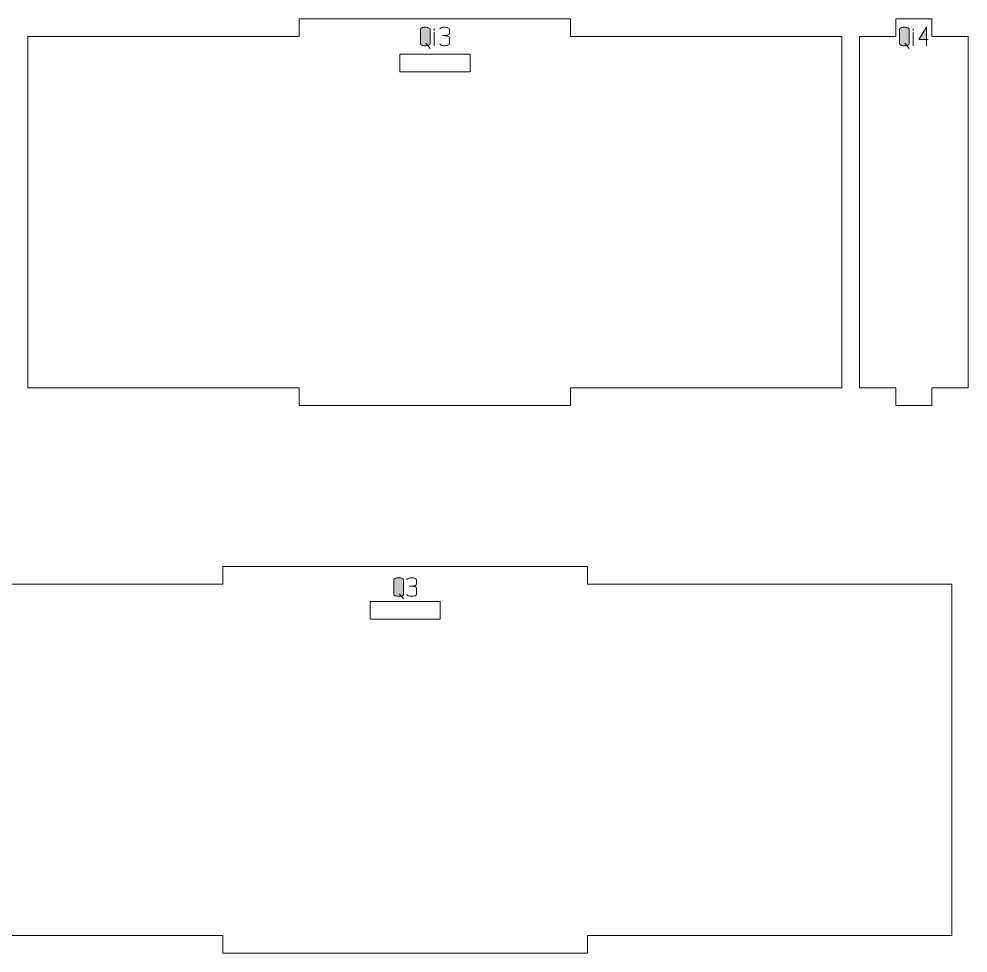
# Model space of a CAD drawing. Header units: centimetres. Extents: x -250 to 250, y -508 to 508.
# Drawn here: x 36.34 to 52.54, y 130.65 to 146.6 of the extents above; entities that cross this region are included whole.
import ezdxf

# ---------------------------------------------------------------- set-up
doc = ezdxf.new("R2010")
doc.units = ezdxf.units.CM
doc.header["$MEASUREMENT"] = 0
doc.layers.add('Capa 1', color=7, linetype='Continuous')

msp = doc.modelspace()

# ---------------------------------------------------------------- hatches: boundary and pattern name
at = {"layer": 'Capa 1', "true_color": 0x3e4095}
h = msp.add_hatch(color=175, dxfattribs=at)
edge = h.paths.add_edge_path()
edge.add_spline(control_points=[(43.18864, 146.18107), (43.18864, 146.17129), (43.19651, 146.16296), (43.21226, 146.15608), (43.228, 146.1492), (43.24765, 146.14576), (43.27119, 146.14576), (43.29473, 146.14576), (43.31438, 146.1492), (43.33012, 146.15608), (43.34587, 146.16296), (43.35374, 146.17129), (43.35374, 146.18107), (43.35374, 146.18107), (43.35374, 146.42689), (43.35374, 146.42689), (43.35374, 146.43667), (43.34587, 146.445), (43.33012, 146.45188), (43.31438, 146.45876), (43.29473, 146.4622), (43.27119, 146.4622), (43.24765, 146.4622), (43.228, 146.45876), (43.21226, 146.45188), (43.19651, 146.445), (43.18864, 146.43667), (43.18864, 146.42689), (43.18864, 146.42689), (43.18864, 146.18107), (43.18864, 146.18107)], knot_values=[0, 0, 0, 0, 0.1, 0.1, 0.1, 0.2, 0.2, 0.2, 0.3, 0.3, 0.3, 0.4, 0.4, 0.4, 0.5, 0.5, 0.5, 0.6, 0.6, 0.6, 0.7, 0.7, 0.7, 0.8, 0.8, 0.8, 0.9, 0.9, 0.9, 1, 1, 1, 1], degree=3, periodic=1)
h = msp.add_hatch(color=175, dxfattribs=at)
edge = h.paths.add_edge_path()
edge.add_spline(control_points=[(43.35374, 146.18107), (43.35374, 146.17129), (43.34587, 146.16296), (43.33012, 146.15608), (43.31438, 146.1492), (43.29473, 146.14576), (43.27119, 146.14576), (43.24765, 146.14576), (43.228, 146.1492), (43.21226, 146.15608), (43.19651, 146.16296), (43.18864, 146.17129), (43.18864, 146.18107), (43.18864, 146.18107), (43.18864, 146.42689), (43.18864, 146.42689), (43.18864, 146.43667), (43.19651, 146.445), (43.21226, 146.45188), (43.228, 146.45876), (43.24765, 146.4622), (43.27119, 146.4622), (43.29473, 146.4622), (43.31438, 146.45876), (43.33012, 146.45188), (43.34587, 146.445), (43.35374, 146.43667), (43.35374, 146.42689), (43.35374, 146.42689), (43.35374, 146.18107), (43.35374, 146.18107)], knot_values=[0, 0, 0, 0, 0.1, 0.1, 0.1, 0.2, 0.2, 0.2, 0.3, 0.3, 0.3, 0.4, 0.4, 0.4, 0.5, 0.5, 0.5, 0.6, 0.6, 0.6, 0.7, 0.7, 0.7, 0.8, 0.8, 0.8, 0.9, 0.9, 0.9, 1, 1, 1, 1], degree=3, periodic=1)
h = msp.add_hatch(color=175, dxfattribs=at)
edge = h.paths.add_edge_path()
edge.add_spline(control_points=[(43.60139, 146.14576), (43.57785, 146.14576), (43.5582, 146.1492), (43.54246, 146.15608), (43.52671, 146.16296), (43.51884, 146.17129), (43.51884, 146.18107), (43.51884, 146.17129), (43.52671, 146.16296), (43.54246, 146.15608), (43.5582, 146.1492), (43.57785, 146.14576), (43.60139, 146.14576), (43.62493, 146.14576), (43.64458, 146.1492), (43.66032, 146.15608), (43.67607, 146.16296), (43.68394, 146.17129), (43.68394, 146.18107), (43.68394, 146.18107), (43.68394, 146.28426), (43.68394, 146.28426), (43.68394, 146.29252), (43.67828, 146.2997), (43.66697, 146.30581), (43.65566, 146.31193), (43.62249, 146.31606), (43.56745, 146.3182), (43.62218, 146.32156), (43.65505, 146.32554), (43.66605, 146.33012), (43.67706, 146.33471), (43.68302, 146.3422), (43.68394, 146.35259), (43.68394, 146.35259), (43.68394, 146.42689), (43.68394, 146.42689), (43.68394, 146.43667), (43.67607, 146.445), (43.66032, 146.45188), (43.64458, 146.45876), (43.62493, 146.4622), (43.60139, 146.4622), (43.57785, 146.4622), (43.5582, 146.45876), (43.54246, 146.45188), (43.52671, 146.445), (43.51884, 146.43667), (43.51884, 146.42689), (43.51884, 146.43667), (43.52671, 146.445), (43.54246, 146.45188), (43.5582, 146.45876), (43.57785, 146.4622), (43.60139, 146.4622), (43.62493, 146.4622), (43.64458, 146.45876), (43.66032, 146.45188), (43.67607, 146.445), (43.68394, 146.43667), (43.68394, 146.42689), (43.68394, 146.42689), (43.68394, 146.35259), (43.68394, 146.35259), (43.68302, 146.3422), (43.67706, 146.33471), (43.66605, 146.33012), (43.65505, 146.32554), (43.62218, 146.32156), (43.56745, 146.3182), (43.62249, 146.31606), (43.65566, 146.31193), (43.66697, 146.30581), (43.67828, 146.2997), (43.68394, 146.29252), (43.68394, 146.28426), (43.68394, 146.28426), (43.68394, 146.18107), (43.68394, 146.18107), (43.68394, 146.17129), (43.67607, 146.16296), (43.66032, 146.15608), (43.64458, 146.1492), (43.62493, 146.14576), (43.60139, 146.14576)], knot_values=[0, 0, 0, 0, 0.03571429, 0.03571429, 0.03571429, 0.07142857, 0.07142857, 0.07142857, 0.10714286, 0.10714286, 0.10714286, 0.14285714, 0.14285714, 0.14285714, 0.17857143, 0.17857143, 0.17857143, 0.21428571, 0.21428571, 0.21428571, 0.25, 0.25, 0.25, 0.28571429, 0.28571429, 0.28571429, 0.32142857, 0.32142857, 0.32142857, 0.35714286, 0.35714286, 0.35714286, 0.39285714, 0.39285714, 0.39285714, 0.42857143, 0.42857143, 0.42857143, 0.46428571, 0.46428571, 0.46428571, 0.5, 0.5, 0.5, 0.53571429, 0.53571429, 0.53571429, 0.57142857, 0.57142857, 0.57142857, 0.60714286, 0.60714286, 0.60714286, 0.64285714, 0.64285714, 0.64285714, 0.67857143, 0.67857143, 0.67857143, 0.71428571, 0.71428571, 0.71428571, 0.75, 0.75, 0.75, 0.78571429, 0.78571429, 0.78571429, 0.82142857, 0.82142857, 0.82142857, 0.85714286, 0.85714286, 0.85714286, 0.89285714, 0.89285714, 0.89285714, 0.92857143, 0.92857143, 0.92857143, 0.96428571, 0.96428571, 0.96428571, 1, 1, 1, 1], degree=3, periodic=1)
h = msp.add_hatch(color=175, dxfattribs=at)
edge = h.paths.add_edge_path()
edge.add_spline(control_points=[(51.36717, 146.18107), (51.36717, 146.17129), (51.37504, 146.16296), (51.39079, 146.15608), (51.40653, 146.1492), (51.42618, 146.14576), (51.44972, 146.14576), (51.47326, 146.14576), (51.49291, 146.1492), (51.50865, 146.15608), (51.5244, 146.16296), (51.53227, 146.17129), (51.53227, 146.18107), (51.53227, 146.18107), (51.53227, 146.42689), (51.53227, 146.42689), (51.53227, 146.43667), (51.5244, 146.445), (51.50865, 146.45188), (51.49291, 146.45876), (51.47326, 146.4622), (51.44972, 146.4622), (51.42618, 146.4622), (51.40653, 146.45876), (51.39079, 146.45188), (51.37504, 146.445), (51.36717, 146.43667), (51.36717, 146.42689), (51.36717, 146.42689), (51.36717, 146.18107), (51.36717, 146.18107)], knot_values=[0, 0, 0, 0, 0.1, 0.1, 0.1, 0.2, 0.2, 0.2, 0.3, 0.3, 0.3, 0.4, 0.4, 0.4, 0.5, 0.5, 0.5, 0.6, 0.6, 0.6, 0.7, 0.7, 0.7, 0.8, 0.8, 0.8, 0.9, 0.9, 0.9, 1, 1, 1, 1], degree=3, periodic=1)
h = msp.add_hatch(color=175, dxfattribs=at)
edge = h.paths.add_edge_path()
edge.add_spline(control_points=[(51.53227, 146.18107), (51.53227, 146.17129), (51.5244, 146.16296), (51.50865, 146.15608), (51.49291, 146.1492), (51.47326, 146.14576), (51.44972, 146.14576), (51.42618, 146.14576), (51.40653, 146.1492), (51.39079, 146.15608), (51.37504, 146.16296), (51.36717, 146.17129), (51.36717, 146.18107), (51.36717, 146.18107), (51.36717, 146.42689), (51.36717, 146.42689), (51.36717, 146.43667), (51.37504, 146.445), (51.39079, 146.45188), (51.40653, 146.45876), (51.42618, 146.4622), (51.44972, 146.4622), (51.47326, 146.4622), (51.49291, 146.45876), (51.50865, 146.45188), (51.5244, 146.445), (51.53227, 146.43667), (51.53227, 146.42689), (51.53227, 146.42689), (51.53227, 146.18107), (51.53227, 146.18107)], knot_values=[0, 0, 0, 0, 0.1, 0.1, 0.1, 0.2, 0.2, 0.2, 0.3, 0.3, 0.3, 0.4, 0.4, 0.4, 0.5, 0.5, 0.5, 0.6, 0.6, 0.6, 0.7, 0.7, 0.7, 0.8, 0.8, 0.8, 0.9, 0.9, 0.9, 1, 1, 1, 1], degree=3, periodic=1)
h = msp.add_hatch(color=175, dxfattribs=at)
edge = h.paths.add_edge_path()
edge.add_spline(control_points=[(51.82716, 146.25032), (51.82716, 146.25032), (51.82716, 146.46266), (51.82716, 146.46266), (51.82716, 146.46266), (51.69737, 146.25032), (51.69737, 146.25032), (51.69737, 146.25032), (51.82716, 146.25032), (51.82716, 146.25032)], knot_values=[0, 0, 0, 0, 0.33333333, 0.33333333, 0.33333333, 0.66666667, 0.66666667, 0.66666667, 1, 1, 1, 1], degree=3, periodic=1)
h = msp.add_hatch(color=175, dxfattribs=at)
edge = h.paths.add_edge_path()
edge.add_spline(control_points=[(51.82716, 146.25032), (51.82716, 146.25032), (51.82716, 146.14576), (51.82716, 146.14576), (51.82716, 146.14576), (51.82716, 146.25032), (51.82716, 146.25032), (51.82716, 146.25032), (51.69737, 146.25032), (51.69737, 146.25032), (51.69737, 146.25032), (51.82716, 146.46266), (51.82716, 146.46266), (51.82716, 146.46266), (51.82716, 146.25032), (51.82716, 146.25032), (51.82716, 146.25032), (51.85697, 146.25032), (51.85697, 146.25032), (51.85697, 146.25032), (51.82716, 146.25032), (51.82716, 146.25032)], knot_values=[0, 0, 0, 0, 0.14285714, 0.14285714, 0.14285714, 0.28571429, 0.28571429, 0.28571429, 0.42857143, 0.42857143, 0.42857143, 0.57142857, 0.57142857, 0.57142857, 0.71428571, 0.71428571, 0.71428571, 0.85714286, 0.85714286, 0.85714286, 1, 1, 1, 1], degree=3, periodic=1)
h = msp.add_hatch(color=175, dxfattribs=at)
edge = h.paths.add_edge_path()
edge.add_spline(control_points=[(43.4239, 146.40854), (43.4239, 146.40854), (43.42436, 146.4411), (43.42436, 146.4411), (43.42436, 146.4411), (43.4239, 146.40854), (43.4239, 146.40854)], knot_values=[0, 0, 0, 0, 0.5, 0.5, 0.5, 1, 1, 1, 1], degree=3, periodic=1)
h = msp.add_hatch(color=175, dxfattribs=at)
edge = h.paths.add_edge_path()
edge.add_spline(control_points=[(43.4239, 146.14576), (43.4239, 146.14576), (43.4239, 146.37965), (43.4239, 146.37965), (43.4239, 146.37965), (43.4239, 146.14576), (43.4239, 146.14576)], knot_values=[0, 0, 0, 0, 0.5, 0.5, 0.5, 1, 1, 1, 1], degree=3, periodic=1)
h = msp.add_hatch(color=175, dxfattribs=at)
edge = h.paths.add_edge_path()
edge.add_spline(control_points=[(51.60243, 146.40854), (51.60243, 146.40854), (51.60289, 146.4411), (51.60289, 146.4411), (51.60289, 146.4411), (51.60243, 146.40854), (51.60243, 146.40854)], knot_values=[0, 0, 0, 0, 0.5, 0.5, 0.5, 1, 1, 1, 1], degree=3, periodic=1)
h = msp.add_hatch(color=175, dxfattribs=at)
edge = h.paths.add_edge_path()
edge.add_spline(control_points=[(51.60243, 146.14576), (51.60243, 146.14576), (51.60243, 146.37965), (51.60243, 146.37965), (51.60243, 146.37965), (51.60243, 146.14576), (51.60243, 146.14576)], knot_values=[0, 0, 0, 0, 0.5, 0.5, 0.5, 1, 1, 1, 1], degree=3, periodic=1)
h = msp.add_hatch(color=175, dxfattribs=at)
edge = h.paths.add_edge_path()
edge.add_spline(control_points=[(43.35328, 146.10082), (43.35328, 146.10082), (43.28266, 146.19025), (43.28266, 146.19025), (43.28266, 146.19025), (43.35328, 146.10082), (43.35328, 146.10082)], knot_values=[0, 0, 0, 0, 0.5, 0.5, 0.5, 1, 1, 1, 1], degree=3, periodic=1)
h = msp.add_hatch(color=175, dxfattribs=at)
edge = h.paths.add_edge_path()
edge.add_spline(control_points=[(51.53181, 146.10082), (51.53181, 146.10082), (51.46119, 146.19025), (51.46119, 146.19025), (51.46119, 146.19025), (51.53181, 146.10082), (51.53181, 146.10082)], knot_values=[0, 0, 0, 0, 0.5, 0.5, 0.5, 1, 1, 1, 1], degree=3, periodic=1)
h = msp.add_hatch(color=175, dxfattribs=at)
edge = h.paths.add_edge_path()
edge.add_spline(control_points=[(42.7367, 136.78001), (42.7367, 136.77023), (42.74457, 136.7619), (42.76032, 136.75502), (42.77606, 136.74814), (42.79571, 136.7447), (42.81925, 136.7447), (42.84279, 136.7447), (42.86244, 136.74814), (42.87818, 136.75502), (42.89393, 136.7619), (42.9018, 136.77023), (42.9018, 136.78001), (42.9018, 136.78001), (42.9018, 137.02583), (42.9018, 137.02583), (42.9018, 137.03561), (42.89393, 137.04394), (42.87818, 137.05082), (42.86244, 137.0577), (42.84279, 137.06114), (42.81925, 137.06114), (42.79571, 137.06114), (42.77606, 137.0577), (42.76032, 137.05082), (42.74457, 137.04394), (42.7367, 137.03561), (42.7367, 137.02583), (42.7367, 137.02583), (42.7367, 136.78001), (42.7367, 136.78001)], knot_values=[0, 0, 0, 0, 0.1, 0.1, 0.1, 0.2, 0.2, 0.2, 0.3, 0.3, 0.3, 0.4, 0.4, 0.4, 0.5, 0.5, 0.5, 0.6, 0.6, 0.6, 0.7, 0.7, 0.7, 0.8, 0.8, 0.8, 0.9, 0.9, 0.9, 1, 1, 1, 1], degree=3, periodic=1)
h = msp.add_hatch(color=175, dxfattribs=at)
edge = h.paths.add_edge_path()
edge.add_spline(control_points=[(42.9018, 136.78001), (42.9018, 136.77023), (42.89393, 136.7619), (42.87818, 136.75502), (42.86244, 136.74814), (42.84279, 136.7447), (42.81925, 136.7447), (42.79571, 136.7447), (42.77606, 136.74814), (42.76032, 136.75502), (42.74457, 136.7619), (42.7367, 136.77023), (42.7367, 136.78001), (42.7367, 136.78001), (42.7367, 137.02583), (42.7367, 137.02583), (42.7367, 137.03561), (42.74457, 137.04394), (42.76032, 137.05082), (42.77606, 137.0577), (42.79571, 137.06114), (42.81925, 137.06114), (42.84279, 137.06114), (42.86244, 137.0577), (42.87818, 137.05082), (42.89393, 137.04394), (42.9018, 137.03561), (42.9018, 137.02583), (42.9018, 137.02583), (42.9018, 136.78001), (42.9018, 136.78001)], knot_values=[0, 0, 0, 0, 0.1, 0.1, 0.1, 0.2, 0.2, 0.2, 0.3, 0.3, 0.3, 0.4, 0.4, 0.4, 0.5, 0.5, 0.5, 0.6, 0.6, 0.6, 0.7, 0.7, 0.7, 0.8, 0.8, 0.8, 0.9, 0.9, 0.9, 1, 1, 1, 1], degree=3, periodic=1)
h = msp.add_hatch(color=175, dxfattribs=at)
edge = h.paths.add_edge_path()
edge.add_spline(control_points=[(43.03938, 136.7447), (43.01584, 136.7447), (42.99619, 136.74814), (42.98045, 136.75502), (42.9647, 136.7619), (42.95683, 136.77023), (42.95683, 136.78001), (42.95683, 136.77023), (42.9647, 136.7619), (42.98045, 136.75502), (42.99619, 136.74814), (43.01584, 136.7447), (43.03938, 136.7447), (43.06292, 136.7447), (43.08257, 136.74814), (43.09831, 136.75502), (43.11406, 136.7619), (43.12193, 136.77023), (43.12193, 136.78001), (43.12193, 136.78001), (43.12193, 136.8832), (43.12193, 136.8832), (43.12193, 136.89146), (43.11627, 136.89864), (43.10496, 136.90475), (43.09365, 136.91087), (43.06048, 136.915), (43.00544, 136.91714), (43.06017, 136.9205), (43.09304, 136.92448), (43.10404, 136.92906), (43.11505, 136.93365), (43.12101, 136.94114), (43.12193, 136.95153), (43.12193, 136.95153), (43.12193, 137.02583), (43.12193, 137.02583), (43.12193, 137.03561), (43.11406, 137.04394), (43.09831, 137.05082), (43.08257, 137.0577), (43.06292, 137.06114), (43.03938, 137.06114), (43.01584, 137.06114), (42.99619, 137.0577), (42.98045, 137.05082), (42.9647, 137.04394), (42.95683, 137.03561), (42.95683, 137.02583), (42.95683, 137.03561), (42.9647, 137.04394), (42.98045, 137.05082), (42.99619, 137.0577), (43.01584, 137.06114), (43.03938, 137.06114), (43.06292, 137.06114), (43.08257, 137.0577), (43.09831, 137.05082), (43.11406, 137.04394), (43.12193, 137.03561), (43.12193, 137.02583), (43.12193, 137.02583), (43.12193, 136.95153), (43.12193, 136.95153), (43.12101, 136.94114), (43.11505, 136.93365), (43.10404, 136.92906), (43.09304, 136.92448), (43.06017, 136.9205), (43.00544, 136.91714), (43.06048, 136.915), (43.09365, 136.91087), (43.10496, 136.90475), (43.11627, 136.89864), (43.12193, 136.89146), (43.12193, 136.8832), (43.12193, 136.8832), (43.12193, 136.78001), (43.12193, 136.78001), (43.12193, 136.77023), (43.11406, 136.7619), (43.09831, 136.75502), (43.08257, 136.74814), (43.06292, 136.7447), (43.03938, 136.7447)], knot_values=[0, 0, 0, 0, 0.03571429, 0.03571429, 0.03571429, 0.07142857, 0.07142857, 0.07142857, 0.10714286, 0.10714286, 0.10714286, 0.14285714, 0.14285714, 0.14285714, 0.17857143, 0.17857143, 0.17857143, 0.21428571, 0.21428571, 0.21428571, 0.25, 0.25, 0.25, 0.28571429, 0.28571429, 0.28571429, 0.32142857, 0.32142857, 0.32142857, 0.35714286, 0.35714286, 0.35714286, 0.39285714, 0.39285714, 0.39285714, 0.42857143, 0.42857143, 0.42857143, 0.46428571, 0.46428571, 0.46428571, 0.5, 0.5, 0.5, 0.53571429, 0.53571429, 0.53571429, 0.57142857, 0.57142857, 0.57142857, 0.60714286, 0.60714286, 0.60714286, 0.64285714, 0.64285714, 0.64285714, 0.67857143, 0.67857143, 0.67857143, 0.71428571, 0.71428571, 0.71428571, 0.75, 0.75, 0.75, 0.78571429, 0.78571429, 0.78571429, 0.82142857, 0.82142857, 0.82142857, 0.85714286, 0.85714286, 0.85714286, 0.89285714, 0.89285714, 0.89285714, 0.92857143, 0.92857143, 0.92857143, 0.96428571, 0.96428571, 0.96428571, 1, 1, 1, 1], degree=3, periodic=1)
h = msp.add_hatch(color=175, dxfattribs=at)
edge = h.paths.add_edge_path()
edge.add_spline(control_points=[(42.90134, 136.69976), (42.90134, 136.69976), (42.83072, 136.78919), (42.83072, 136.78919), (42.83072, 136.78919), (42.90134, 136.69976), (42.90134, 136.69976)], knot_values=[0, 0, 0, 0, 0.5, 0.5, 0.5, 1, 1, 1, 1], degree=3, periodic=1)

# ---------------------------------------------------------------- linework, layer by layer
at = {"layer": 'Capa 1', "color": 240, "lineweight": 20}
for points, knots in [([(36.48649, 146.30296), (36.48649, 146.30296), (36.48649, 140.30296), (36.48649, 140.30296), (36.48649, 140.30296), (41.11969, 140.30296), (41.11969, 140.30296), (41.11969, 140.30296), (41.11969, 140.00296), (41.11969, 140.00296), (41.11969, 140.00296), (45.75289, 140.00296), (45.75289, 140.00296), (45.75289, 140.00296), (45.75289, 140.30296), (45.75289, 140.30296), (45.75289, 140.30296), (50.38609, 140.30296), (50.38609, 140.30296), (50.38609, 140.30296), (50.38609, 146.30296), (50.38609, 146.30296), (50.38609, 146.30296), (45.75289, 146.30296), (45.75289, 146.30296), (45.75289, 146.30296), (45.75289, 146.60296), (45.75289, 146.60296), (45.75289, 146.60296), (41.11969, 146.60296), (41.11969, 146.60296), (41.11969, 146.60296), (41.11969, 146.30296), (41.11969, 146.30296), (41.11969, 146.30296), (36.48649, 146.30296), (36.48649, 146.30296)], [0, 0, 0, 0, 0.08333333, 0.08333333, 0.08333333, 0.16666667, 0.16666667, 0.16666667, 0.25, 0.25, 0.25, 0.33333333, 0.33333333, 0.33333333, 0.41666667, 0.41666667, 0.41666667, 0.5, 0.5, 0.5, 0.58333333, 0.58333333, 0.58333333, 0.66666667, 0.66666667, 0.66666667, 0.75, 0.75, 0.75, 0.83333333, 0.83333333, 0.83333333, 0.91666667, 0.91666667, 0.91666667, 1, 1, 1, 1]), ([(50.68609, 146.30296), (50.68609, 146.30296), (50.68609, 140.30296), (50.68609, 140.30296), (50.68609, 140.30296), (51.30341, 140.30296), (51.30341, 140.30296), (51.30341, 140.30296), (51.30341, 140.00296), (51.30341, 140.00296), (51.30341, 140.00296), (51.92072, 140.00296), (51.92072, 140.00296), (51.92072, 140.00296), (51.92072, 140.30296), (51.92072, 140.30296), (51.92072, 140.30296), (52.53804, 140.30296), (52.53804, 140.30296), (52.53804, 140.30296), (52.53804, 146.30296), (52.53804, 146.30296), (52.53804, 146.30296), (51.92072, 146.30296), (51.92072, 146.30296), (51.92072, 146.30296), (51.92072, 146.60296), (51.92072, 146.60296), (51.92072, 146.60296), (51.30341, 146.60296), (51.30341, 146.60296), (51.30341, 146.60296), (51.30341, 146.30296), (51.30341, 146.30296), (51.30341, 146.30296), (50.68609, 146.30296), (50.68609, 146.30296)], [0, 0, 0, 0, 0.08333333, 0.08333333, 0.08333333, 0.16666667, 0.16666667, 0.16666667, 0.25, 0.25, 0.25, 0.33333333, 0.33333333, 0.33333333, 0.41666667, 0.41666667, 0.41666667, 0.5, 0.5, 0.5, 0.58333333, 0.58333333, 0.58333333, 0.66666667, 0.66666667, 0.66666667, 0.75, 0.75, 0.75, 0.83333333, 0.83333333, 0.83333333, 0.91666667, 0.91666667, 0.91666667, 1, 1, 1, 1]), ([(42.83629, 145.70297), (42.83629, 145.70297), (44.03629, 145.70297), (44.03629, 145.70297), (44.03629, 145.70297), (44.03629, 146.00297), (44.03629, 146.00297), (44.03629, 146.00297), (42.83629, 146.00297), (42.83629, 146.00297), (42.83629, 146.00297), (42.83629, 145.70297), (42.83629, 145.70297)], [0, 0, 0, 0, 0.25, 0.25, 0.25, 0.5, 0.5, 0.5, 0.75, 0.75, 0.75, 1, 1, 1, 1]), ([(33.59446, 136.9527), (33.59446, 136.9527), (33.59446, 130.9527), (33.59446, 130.9527), (33.59446, 130.9527), (39.8177, 130.9527), (39.8177, 130.9527), (39.8177, 130.9527), (39.8177, 130.6527), (39.8177, 130.6527), (39.8177, 130.6527), (46.04094, 130.6527), (46.04094, 130.6527), (46.04094, 130.6527), (46.04094, 130.9527), (46.04094, 130.9527), (46.04094, 130.9527), (52.26418, 130.9527), (52.26418, 130.9527), (52.26418, 130.9527), (52.26418, 136.9527), (52.26418, 136.9527), (52.26418, 136.9527), (46.04094, 136.9527), (46.04094, 136.9527), (46.04094, 136.9527), (46.04094, 137.2527), (46.04094, 137.2527), (46.04094, 137.2527), (39.8177, 137.2527), (39.8177, 137.2527), (39.8177, 137.2527), (39.8177, 136.9527), (39.8177, 136.9527), (39.8177, 136.9527), (33.59446, 136.9527), (33.59446, 136.9527)], [0, 0, 0, 0, 0.08333333, 0.08333333, 0.08333333, 0.16666667, 0.16666667, 0.16666667, 0.25, 0.25, 0.25, 0.33333333, 0.33333333, 0.33333333, 0.41666667, 0.41666667, 0.41666667, 0.5, 0.5, 0.5, 0.58333333, 0.58333333, 0.58333333, 0.66666667, 0.66666667, 0.66666667, 0.75, 0.75, 0.75, 0.83333333, 0.83333333, 0.83333333, 0.91666667, 0.91666667, 0.91666667, 1, 1, 1, 1]), ([(42.32932, 136.35297), (42.32932, 136.35297), (43.52932, 136.35297), (43.52932, 136.35297), (43.52932, 136.35297), (43.52932, 136.65297), (43.52932, 136.65297), (43.52932, 136.65297), (42.32932, 136.65297), (42.32932, 136.65297), (42.32932, 136.65297), (42.32932, 136.35297), (42.32932, 136.35297)], [0, 0, 0, 0, 0.25, 0.25, 0.25, 0.5, 0.5, 0.5, 0.75, 0.75, 0.75, 1, 1, 1, 1])]:
    msp.add_open_spline(points, degree=3, knots=knots, dxfattribs=at)
at = {"layer": 'Capa 1', "color": 114, "lineweight": 9}
for points, knots in [([(43.18864, 146.18107), (43.18864, 146.17129), (43.19651, 146.16296), (43.21226, 146.15608), (43.228, 146.1492), (43.24765, 146.14576), (43.27119, 146.14576), (43.29473, 146.14576), (43.31438, 146.1492), (43.33012, 146.15608), (43.34587, 146.16296), (43.35374, 146.17129), (43.35374, 146.18107), (43.35374, 146.18107), (43.35374, 146.42689), (43.35374, 146.42689), (43.35374, 146.43667), (43.34587, 146.445), (43.33012, 146.45188), (43.31438, 146.45876), (43.29473, 146.4622), (43.27119, 146.4622), (43.24765, 146.4622), (43.228, 146.45876), (43.21226, 146.45188), (43.19651, 146.445), (43.18864, 146.43667), (43.18864, 146.42689), (43.18864, 146.42689), (43.18864, 146.18107), (43.18864, 146.18107)], [0, 0, 0, 0, 0.1, 0.1, 0.1, 0.2, 0.2, 0.2, 0.3, 0.3, 0.3, 0.4, 0.4, 0.4, 0.5, 0.5, 0.5, 0.6, 0.6, 0.6, 0.7, 0.7, 0.7, 0.8, 0.8, 0.8, 0.9, 0.9, 0.9, 1, 1, 1, 1]), ([(43.35374, 146.18107), (43.35374, 146.17129), (43.34587, 146.16296), (43.33012, 146.15608), (43.31438, 146.1492), (43.29473, 146.14576), (43.27119, 146.14576), (43.24765, 146.14576), (43.228, 146.1492), (43.21226, 146.15608), (43.19651, 146.16296), (43.18864, 146.17129), (43.18864, 146.18107), (43.18864, 146.18107), (43.18864, 146.42689), (43.18864, 146.42689), (43.18864, 146.43667), (43.19651, 146.445), (43.21226, 146.45188), (43.228, 146.45876), (43.24765, 146.4622), (43.27119, 146.4622), (43.29473, 146.4622), (43.31438, 146.45876), (43.33012, 146.45188), (43.34587, 146.445), (43.35374, 146.43667), (43.35374, 146.42689), (43.35374, 146.42689), (43.35374, 146.18107), (43.35374, 146.18107)], [0, 0, 0, 0, 0.1, 0.1, 0.1, 0.2, 0.2, 0.2, 0.3, 0.3, 0.3, 0.4, 0.4, 0.4, 0.5, 0.5, 0.5, 0.6, 0.6, 0.6, 0.7, 0.7, 0.7, 0.8, 0.8, 0.8, 0.9, 0.9, 0.9, 1, 1, 1, 1]), ([(43.60139, 146.14576), (43.57785, 146.14576), (43.5582, 146.1492), (43.54246, 146.15608), (43.52671, 146.16296), (43.51884, 146.17129), (43.51884, 146.18107), (43.51884, 146.17129), (43.52671, 146.16296), (43.54246, 146.15608), (43.5582, 146.1492), (43.57785, 146.14576), (43.60139, 146.14576), (43.62493, 146.14576), (43.64458, 146.1492), (43.66032, 146.15608), (43.67607, 146.16296), (43.68394, 146.17129), (43.68394, 146.18107), (43.68394, 146.18107), (43.68394, 146.28426), (43.68394, 146.28426), (43.68394, 146.29252), (43.67828, 146.2997), (43.66697, 146.30581), (43.65566, 146.31193), (43.62249, 146.31606), (43.56745, 146.3182), (43.62218, 146.32156), (43.65505, 146.32554), (43.66605, 146.33012), (43.67706, 146.33471), (43.68302, 146.3422), (43.68394, 146.35259), (43.68394, 146.35259), (43.68394, 146.42689), (43.68394, 146.42689), (43.68394, 146.43667), (43.67607, 146.445), (43.66032, 146.45188), (43.64458, 146.45876), (43.62493, 146.4622), (43.60139, 146.4622), (43.57785, 146.4622), (43.5582, 146.45876), (43.54246, 146.45188), (43.52671, 146.445), (43.51884, 146.43667), (43.51884, 146.42689), (43.51884, 146.43667), (43.52671, 146.445), (43.54246, 146.45188), (43.5582, 146.45876), (43.57785, 146.4622), (43.60139, 146.4622), (43.62493, 146.4622), (43.64458, 146.45876), (43.66032, 146.45188), (43.67607, 146.445), (43.68394, 146.43667), (43.68394, 146.42689), (43.68394, 146.42689), (43.68394, 146.35259), (43.68394, 146.35259), (43.68302, 146.3422), (43.67706, 146.33471), (43.66605, 146.33012), (43.65505, 146.32554), (43.62218, 146.32156), (43.56745, 146.3182), (43.62249, 146.31606), (43.65566, 146.31193), (43.66697, 146.30581), (43.67828, 146.2997), (43.68394, 146.29252), (43.68394, 146.28426), (43.68394, 146.28426), (43.68394, 146.18107), (43.68394, 146.18107), (43.68394, 146.17129), (43.67607, 146.16296), (43.66032, 146.15608), (43.64458, 146.1492), (43.62493, 146.14576), (43.60139, 146.14576)], [0, 0, 0, 0, 0.03571429, 0.03571429, 0.03571429, 0.07142857, 0.07142857, 0.07142857, 0.10714286, 0.10714286, 0.10714286, 0.14285714, 0.14285714, 0.14285714, 0.17857143, 0.17857143, 0.17857143, 0.21428571, 0.21428571, 0.21428571, 0.25, 0.25, 0.25, 0.28571429, 0.28571429, 0.28571429, 0.32142857, 0.32142857, 0.32142857, 0.35714286, 0.35714286, 0.35714286, 0.39285714, 0.39285714, 0.39285714, 0.42857143, 0.42857143, 0.42857143, 0.46428571, 0.46428571, 0.46428571, 0.5, 0.5, 0.5, 0.53571429, 0.53571429, 0.53571429, 0.57142857, 0.57142857, 0.57142857, 0.60714286, 0.60714286, 0.60714286, 0.64285714, 0.64285714, 0.64285714, 0.67857143, 0.67857143, 0.67857143, 0.71428571, 0.71428571, 0.71428571, 0.75, 0.75, 0.75, 0.78571429, 0.78571429, 0.78571429, 0.82142857, 0.82142857, 0.82142857, 0.85714286, 0.85714286, 0.85714286, 0.89285714, 0.89285714, 0.89285714, 0.92857143, 0.92857143, 0.92857143, 0.96428571, 0.96428571, 0.96428571, 1, 1, 1, 1]), ([(51.36717, 146.18107), (51.36717, 146.17129), (51.37504, 146.16296), (51.39079, 146.15608), (51.40653, 146.1492), (51.42618, 146.14576), (51.44972, 146.14576), (51.47326, 146.14576), (51.49291, 146.1492), (51.50865, 146.15608), (51.5244, 146.16296), (51.53227, 146.17129), (51.53227, 146.18107), (51.53227, 146.18107), (51.53227, 146.42689), (51.53227, 146.42689), (51.53227, 146.43667), (51.5244, 146.445), (51.50865, 146.45188), (51.49291, 146.45876), (51.47326, 146.4622), (51.44972, 146.4622), (51.42618, 146.4622), (51.40653, 146.45876), (51.39079, 146.45188), (51.37504, 146.445), (51.36717, 146.43667), (51.36717, 146.42689), (51.36717, 146.42689), (51.36717, 146.18107), (51.36717, 146.18107)], [0, 0, 0, 0, 0.1, 0.1, 0.1, 0.2, 0.2, 0.2, 0.3, 0.3, 0.3, 0.4, 0.4, 0.4, 0.5, 0.5, 0.5, 0.6, 0.6, 0.6, 0.7, 0.7, 0.7, 0.8, 0.8, 0.8, 0.9, 0.9, 0.9, 1, 1, 1, 1]), ([(51.53227, 146.18107), (51.53227, 146.17129), (51.5244, 146.16296), (51.50865, 146.15608), (51.49291, 146.1492), (51.47326, 146.14576), (51.44972, 146.14576), (51.42618, 146.14576), (51.40653, 146.1492), (51.39079, 146.15608), (51.37504, 146.16296), (51.36717, 146.17129), (51.36717, 146.18107), (51.36717, 146.18107), (51.36717, 146.42689), (51.36717, 146.42689), (51.36717, 146.43667), (51.37504, 146.445), (51.39079, 146.45188), (51.40653, 146.45876), (51.42618, 146.4622), (51.44972, 146.4622), (51.47326, 146.4622), (51.49291, 146.45876), (51.50865, 146.45188), (51.5244, 146.445), (51.53227, 146.43667), (51.53227, 146.42689), (51.53227, 146.42689), (51.53227, 146.18107), (51.53227, 146.18107)], [0, 0, 0, 0, 0.1, 0.1, 0.1, 0.2, 0.2, 0.2, 0.3, 0.3, 0.3, 0.4, 0.4, 0.4, 0.5, 0.5, 0.5, 0.6, 0.6, 0.6, 0.7, 0.7, 0.7, 0.8, 0.8, 0.8, 0.9, 0.9, 0.9, 1, 1, 1, 1]), ([(51.82716, 146.25032), (51.82716, 146.25032), (51.82716, 146.46266), (51.82716, 146.46266), (51.82716, 146.46266), (51.69737, 146.25032), (51.69737, 146.25032), (51.69737, 146.25032), (51.82716, 146.25032), (51.82716, 146.25032)], [0, 0, 0, 0, 0.33333333, 0.33333333, 0.33333333, 0.66666667, 0.66666667, 0.66666667, 1, 1, 1, 1]), ([(51.82716, 146.25032), (51.82716, 146.25032), (51.82716, 146.14576), (51.82716, 146.14576), (51.82716, 146.14576), (51.82716, 146.25032), (51.82716, 146.25032), (51.82716, 146.25032), (51.69737, 146.25032), (51.69737, 146.25032), (51.69737, 146.25032), (51.82716, 146.46266), (51.82716, 146.46266), (51.82716, 146.46266), (51.82716, 146.25032), (51.82716, 146.25032), (51.82716, 146.25032), (51.85697, 146.25032), (51.85697, 146.25032), (51.85697, 146.25032), (51.82716, 146.25032), (51.82716, 146.25032)], [0, 0, 0, 0, 0.14285714, 0.14285714, 0.14285714, 0.28571429, 0.28571429, 0.28571429, 0.42857143, 0.42857143, 0.42857143, 0.57142857, 0.57142857, 0.57142857, 0.71428571, 0.71428571, 0.71428571, 0.85714286, 0.85714286, 0.85714286, 1, 1, 1, 1]), ([(43.4239, 146.40854), (43.4239, 146.40854), (43.42436, 146.4411), (43.42436, 146.4411), (43.42436, 146.4411), (43.4239, 146.40854), (43.4239, 146.40854)], [0, 0, 0, 0, 0.5, 0.5, 0.5, 1, 1, 1, 1]), ([(43.4239, 146.14576), (43.4239, 146.14576), (43.4239, 146.37965), (43.4239, 146.37965), (43.4239, 146.37965), (43.4239, 146.14576), (43.4239, 146.14576)], [0, 0, 0, 0, 0.5, 0.5, 0.5, 1, 1, 1, 1]), ([(51.60243, 146.40854), (51.60243, 146.40854), (51.60289, 146.4411), (51.60289, 146.4411), (51.60289, 146.4411), (51.60243, 146.40854), (51.60243, 146.40854)], [0, 0, 0, 0, 0.5, 0.5, 0.5, 1, 1, 1, 1]), ([(51.60243, 146.14576), (51.60243, 146.14576), (51.60243, 146.37965), (51.60243, 146.37965), (51.60243, 146.37965), (51.60243, 146.14576), (51.60243, 146.14576)], [0, 0, 0, 0, 0.5, 0.5, 0.5, 1, 1, 1, 1]), ([(43.35328, 146.10082), (43.35328, 146.10082), (43.28266, 146.19025), (43.28266, 146.19025), (43.28266, 146.19025), (43.35328, 146.10082), (43.35328, 146.10082)], [0, 0, 0, 0, 0.5, 0.5, 0.5, 1, 1, 1, 1]), ([(51.53181, 146.10082), (51.53181, 146.10082), (51.46119, 146.19025), (51.46119, 146.19025), (51.46119, 146.19025), (51.53181, 146.10082), (51.53181, 146.10082)], [0, 0, 0, 0, 0.5, 0.5, 0.5, 1, 1, 1, 1]), ([(42.7367, 136.78001), (42.7367, 136.77023), (42.74457, 136.7619), (42.76032, 136.75502), (42.77606, 136.74814), (42.79571, 136.7447), (42.81925, 136.7447), (42.84279, 136.7447), (42.86244, 136.74814), (42.87818, 136.75502), (42.89393, 136.7619), (42.9018, 136.77023), (42.9018, 136.78001), (42.9018, 136.78001), (42.9018, 137.02583), (42.9018, 137.02583), (42.9018, 137.03561), (42.89393, 137.04394), (42.87818, 137.05082), (42.86244, 137.0577), (42.84279, 137.06114), (42.81925, 137.06114), (42.79571, 137.06114), (42.77606, 137.0577), (42.76032, 137.05082), (42.74457, 137.04394), (42.7367, 137.03561), (42.7367, 137.02583), (42.7367, 137.02583), (42.7367, 136.78001), (42.7367, 136.78001)], [0, 0, 0, 0, 0.1, 0.1, 0.1, 0.2, 0.2, 0.2, 0.3, 0.3, 0.3, 0.4, 0.4, 0.4, 0.5, 0.5, 0.5, 0.6, 0.6, 0.6, 0.7, 0.7, 0.7, 0.8, 0.8, 0.8, 0.9, 0.9, 0.9, 1, 1, 1, 1]), ([(42.9018, 136.78001), (42.9018, 136.77023), (42.89393, 136.7619), (42.87818, 136.75502), (42.86244, 136.74814), (42.84279, 136.7447), (42.81925, 136.7447), (42.79571, 136.7447), (42.77606, 136.74814), (42.76032, 136.75502), (42.74457, 136.7619), (42.7367, 136.77023), (42.7367, 136.78001), (42.7367, 136.78001), (42.7367, 137.02583), (42.7367, 137.02583), (42.7367, 137.03561), (42.74457, 137.04394), (42.76032, 137.05082), (42.77606, 137.0577), (42.79571, 137.06114), (42.81925, 137.06114), (42.84279, 137.06114), (42.86244, 137.0577), (42.87818, 137.05082), (42.89393, 137.04394), (42.9018, 137.03561), (42.9018, 137.02583), (42.9018, 137.02583), (42.9018, 136.78001), (42.9018, 136.78001)], [0, 0, 0, 0, 0.1, 0.1, 0.1, 0.2, 0.2, 0.2, 0.3, 0.3, 0.3, 0.4, 0.4, 0.4, 0.5, 0.5, 0.5, 0.6, 0.6, 0.6, 0.7, 0.7, 0.7, 0.8, 0.8, 0.8, 0.9, 0.9, 0.9, 1, 1, 1, 1]), ([(43.03938, 136.7447), (43.01584, 136.7447), (42.99619, 136.74814), (42.98045, 136.75502), (42.9647, 136.7619), (42.95683, 136.77023), (42.95683, 136.78001), (42.95683, 136.77023), (42.9647, 136.7619), (42.98045, 136.75502), (42.99619, 136.74814), (43.01584, 136.7447), (43.03938, 136.7447), (43.06292, 136.7447), (43.08257, 136.74814), (43.09831, 136.75502), (43.11406, 136.7619), (43.12193, 136.77023), (43.12193, 136.78001), (43.12193, 136.78001), (43.12193, 136.8832), (43.12193, 136.8832), (43.12193, 136.89146), (43.11627, 136.89864), (43.10496, 136.90475), (43.09365, 136.91087), (43.06048, 136.915), (43.00544, 136.91714), (43.06017, 136.9205), (43.09304, 136.92448), (43.10404, 136.92906), (43.11505, 136.93365), (43.12101, 136.94114), (43.12193, 136.95153), (43.12193, 136.95153), (43.12193, 137.02583), (43.12193, 137.02583), (43.12193, 137.03561), (43.11406, 137.04394), (43.09831, 137.05082), (43.08257, 137.0577), (43.06292, 137.06114), (43.03938, 137.06114), (43.01584, 137.06114), (42.99619, 137.0577), (42.98045, 137.05082), (42.9647, 137.04394), (42.95683, 137.03561), (42.95683, 137.02583), (42.95683, 137.03561), (42.9647, 137.04394), (42.98045, 137.05082), (42.99619, 137.0577), (43.01584, 137.06114), (43.03938, 137.06114), (43.06292, 137.06114), (43.08257, 137.0577), (43.09831, 137.05082), (43.11406, 137.04394), (43.12193, 137.03561), (43.12193, 137.02583), (43.12193, 137.02583), (43.12193, 136.95153), (43.12193, 136.95153), (43.12101, 136.94114), (43.11505, 136.93365), (43.10404, 136.92906), (43.09304, 136.92448), (43.06017, 136.9205), (43.00544, 136.91714), (43.06048, 136.915), (43.09365, 136.91087), (43.10496, 136.90475), (43.11627, 136.89864), (43.12193, 136.89146), (43.12193, 136.8832), (43.12193, 136.8832), (43.12193, 136.78001), (43.12193, 136.78001), (43.12193, 136.77023), (43.11406, 136.7619), (43.09831, 136.75502), (43.08257, 136.74814), (43.06292, 136.7447), (43.03938, 136.7447)], [0, 0, 0, 0, 0.03571429, 0.03571429, 0.03571429, 0.07142857, 0.07142857, 0.07142857, 0.10714286, 0.10714286, 0.10714286, 0.14285714, 0.14285714, 0.14285714, 0.17857143, 0.17857143, 0.17857143, 0.21428571, 0.21428571, 0.21428571, 0.25, 0.25, 0.25, 0.28571429, 0.28571429, 0.28571429, 0.32142857, 0.32142857, 0.32142857, 0.35714286, 0.35714286, 0.35714286, 0.39285714, 0.39285714, 0.39285714, 0.42857143, 0.42857143, 0.42857143, 0.46428571, 0.46428571, 0.46428571, 0.5, 0.5, 0.5, 0.53571429, 0.53571429, 0.53571429, 0.57142857, 0.57142857, 0.57142857, 0.60714286, 0.60714286, 0.60714286, 0.64285714, 0.64285714, 0.64285714, 0.67857143, 0.67857143, 0.67857143, 0.71428571, 0.71428571, 0.71428571, 0.75, 0.75, 0.75, 0.78571429, 0.78571429, 0.78571429, 0.82142857, 0.82142857, 0.82142857, 0.85714286, 0.85714286, 0.85714286, 0.89285714, 0.89285714, 0.89285714, 0.92857143, 0.92857143, 0.92857143, 0.96428571, 0.96428571, 0.96428571, 1, 1, 1, 1]), ([(42.90134, 136.69976), (42.90134, 136.69976), (42.83072, 136.78919), (42.83072, 136.78919), (42.83072, 136.78919), (42.90134, 136.69976), (42.90134, 136.69976)], [0, 0, 0, 0, 0.5, 0.5, 0.5, 1, 1, 1, 1])]:
    msp.add_open_spline(points, degree=3, knots=knots, dxfattribs=at)

doc.saveas('drawing.dxf')
